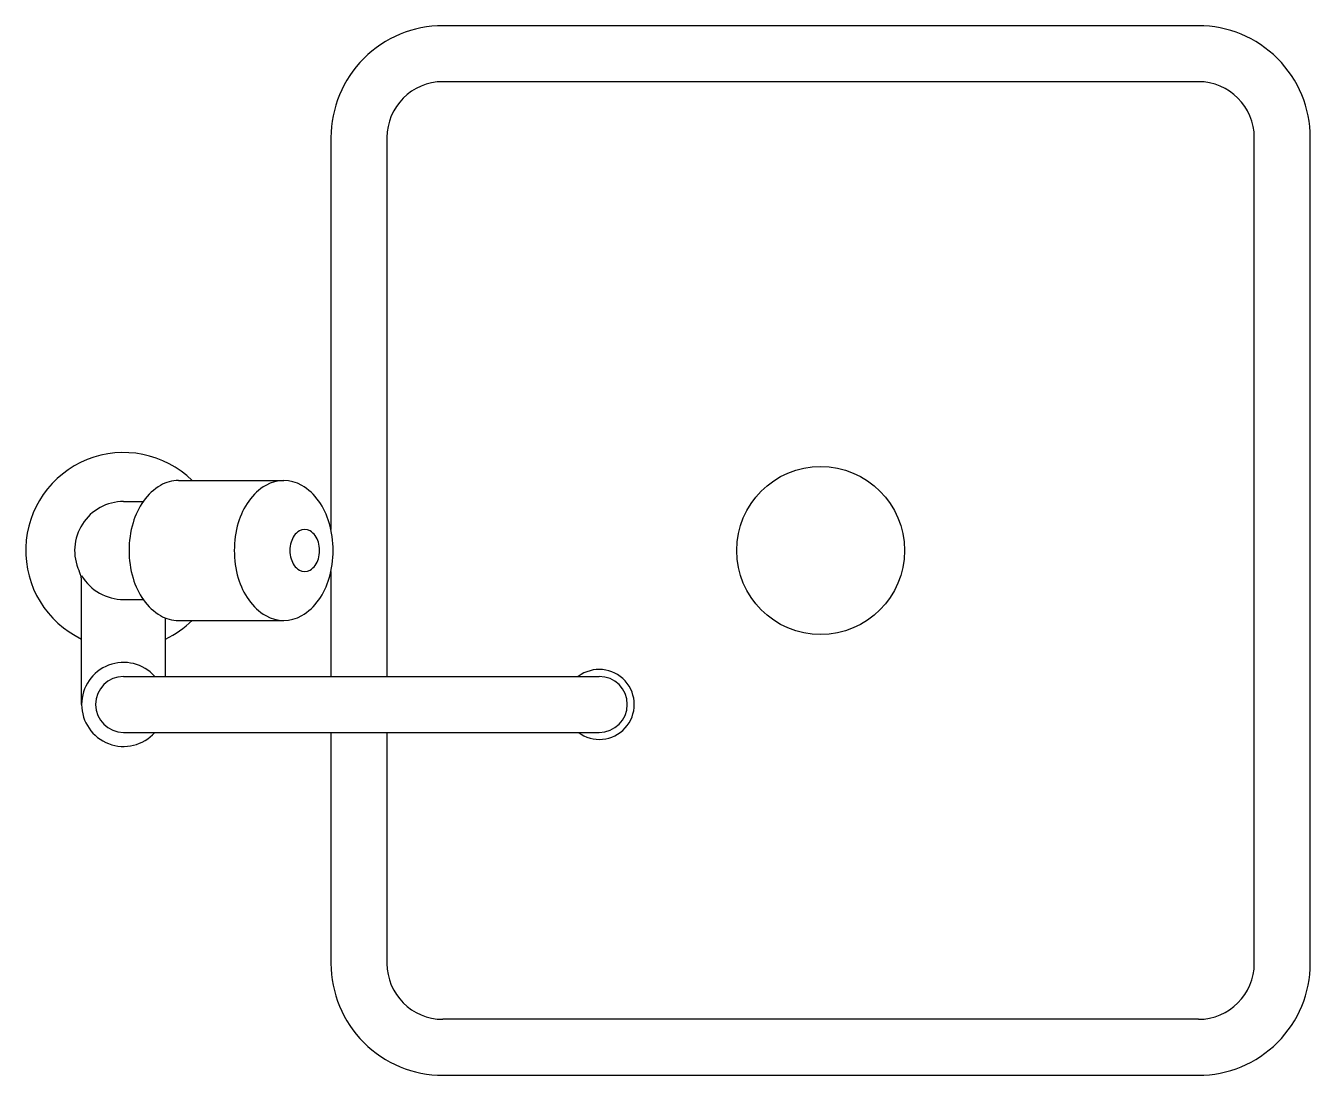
# Model space of a CAD drawing. Header units: centimetres. Extents: x 3 to 48.9, y -18.7 to 18.8.
import ezdxf

# ---------------------------------------------------------------- set-up
doc = ezdxf.new("R2010")
doc.units = ezdxf.units.CM

msp = doc.modelspace()

# ---------------------------------------------------------------- linework, layer by layer
for p, q in [((44.91, 16.75), (17.91, 16.75)), ((15.91, 14.75), (15.91, -4.5)), ((46.91, -14.75), (46.91, 14.75)), ((8.462, 2.5), (12.222, 2.5)), ((6.5, 1.75), (7.2, 1.75)), ((13.91, -0.745), (13.91, -4.5)), ((5, -5.5), (5, -1.146)), ((6.5, -1.75), (7.2, -1.75)), ((8, -4.5), (8, -2.413)), ((8.462, -2.5), (12.222, -2.5)), ((6.5, -4.5), (23.5, -4.5)), ((6.5, -6.5), (23.5, -6.5)), ((15.91, -6.5), (15.91, -14.75)), ((44.91, -16.75), (17.91, -16.75))]:
    msp.add_line(p, q)
for points in [[(13.91, -6.5), (13.91, -14.75, 0.414214), (17.91, -18.75), (44.91, -18.75, 0.414214), (48.91, -14.75), (48.91, 14.75, 0.414214), (44.91, 18.75), (17.91, 18.75, 0.414214), (13.91, 14.75), (13.91, 0.745)], [(8.462, 2.5, 0.133256), (7.82, 2.326, 0.106756), (7.212, 1.768, 0.082828), (6.837, 0.99, 0.143434), (6.837, -0.99, 0.082828), (7.212, -1.768, 0.106756), (7.82, -2.326, 0.133256), (8.462, -2.5, 0.133256)], [(12.864, -2.326, 0.106756), (13.472, -1.768, 0.082828), (13.848, -0.99, 0.143434), (13.848, 0.99, 0.082828), (13.472, 1.768, 0.106756), (12.864, 2.326, 0.27133), (11.58, 2.326, 0.106756), (10.972, 1.768, 0.082828), (10.597, 0.99, 0.143434), (10.597, -0.99, 0.082828), (10.972, -1.768, 0.106756), (11.58, -2.326, 0.27133), (12.864, -2.326)], [(12.78, 0.698, 0.106756), (12.597, 0.53, 0.082828), (12.485, 0.297, 0.143434), (12.485, -0.297, 0.082828), (12.597, -0.53, 0.106756), (12.78, -0.698, 0.27133), (13.165, -0.698, 0.106756), (13.347, -0.53, 0.082828), (13.46, -0.297, 0.143434), (13.46, 0.297, 0.082828), (13.347, 0.53, 0.106756), (13.165, 0.698, 0.27133), (12.78, 0.698)]]:
    msp.add_lwpolyline(points, format="xyb")
msp.add_circle((31.41, 0), 3)
for centre, radius, start, end in [((17.91, 14.75), 2, 90, 180), ((44.91, 14.75), 2, 0, 90), ((6.5, 0), 3.5, 45.5847, 244.6231), ((6.5, 0), 1.75, 90, 204.62), ((4, -1.146), 1, 0, 24.62), ((6.5, 0), 1.75, 211.0027, 270), ((6.5, 0), 3.5, 295.3769, 314.4153), ((6.5, -5.5), 1.5, 41.8103, 318.1897), ((6.5, -5.5), 1, 90.0002, 270.0002), ((23.5, -5.5), 1.25, 233.1301, 126.8699), ((23.5, -5.5), 1, 270.0001, 90.0001), ((17.91, -14.75), 2, 180, 270), ((44.91, -14.75), 2, 270, 360)]:
    msp.add_arc(centre, radius, start, end)

doc.saveas('drawing.dxf')
